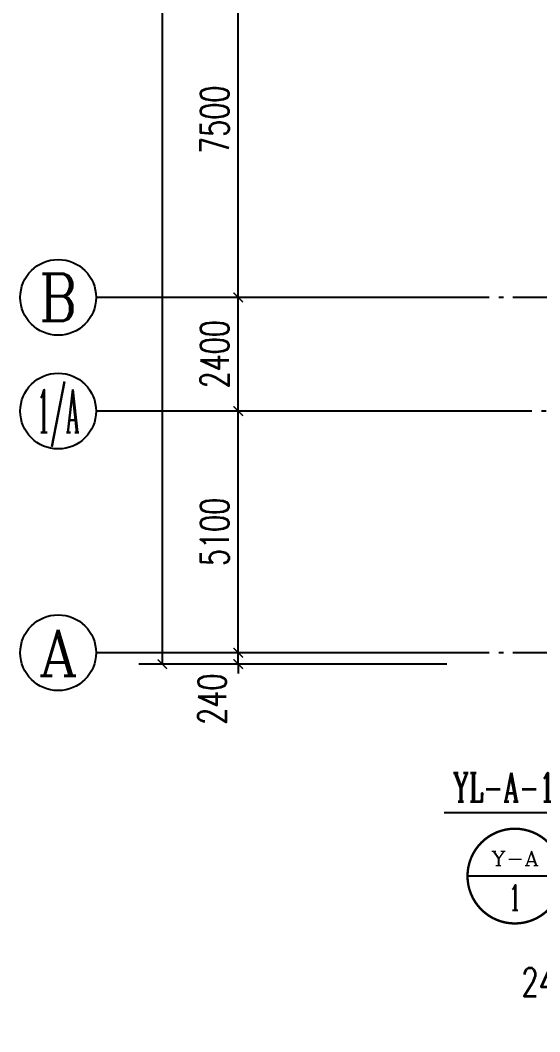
# Model space of a CAD drawing. Header units: millimetres. Extents: x 418304 to 847498, y 48187 to 111456.
# Drawn here: x 421460.05 to 421471.01, y 54441.25 to 54462.6 of the extents above; entities that cross this region are included whole.
import ezdxf
from ezdxf.enums import TextEntityAlignment as Align

# ---------------------------------------------------------------- set-up
doc = ezdxf.new("R2010")
doc.units = ezdxf.units.MM
doc.header["$LTSCALE"] = 1000
doc.linetypes.add('DOTE', pattern=[2.42, 2, -0.2, 0.02, -0.2])
for name, color, linetype in [('AXIS', 3, 'Continuous'), ('AXIS_TEXT', 7, 'Continuous'), ('DIM_消防', 3, 'Continuous'), ('DIM_雨水', 3, 'Continuous'), ('DOTE', 8, 'DOTE'), ('TWT_TEXT', 7, 'Continuous')]:
    doc.layers.add(name, color=color, linetype=linetype)
doc.styles.add('_TCH_AXIS', font='COMPLEX', dxfattribs={"bigfont": 'GBCBIG'})
doc.styles.add('_TCH_DIM_T3', font='SIMPLEX', dxfattribs={"width": 0.705882, "bigfont": 'GBCBIG'})
doc.styles.add('_TWT_CIRCLE', font='COMPLEX', dxfattribs={"width": 1.1, "height": 3, "bigfont": 'HZTXT'})
doc.styles.add('_TWT_SERIAL', font='COMPLEX', dxfattribs={"width": 0.8, "height": 3, "bigfont": 'HZTXT'})
doc.styles.add('COMPLEX', font='COMPLEX')
doc.dimstyles.new('_TCH_ARCH&&200', dxfattribs={"dimtxt": 595, "dimasz": 200, "dimexe": 500, "dimexo": 600, "dimgap": 200, "dimtad": 1, "dimdec": 0, "dimzin": 0, "dimdsep": 46, "dimtxsty": '_TCH_DIM_T3', "dimblk": 'ARCHTICK', "dimcen": 0.09, "dimclrt": 7, "dimazin": 2, "dimtfac": 1, "dimtdec": 0, "dimtix": 1, "dimtmove": 2, "dimatfit": 3, "dimfxl": 0, "dimtolj": 1, "dimtzin": 0, "dimarcsym": 0})

# ---------------------------------------------------------------- blocks, each defined once
blk = doc.blocks.new('_AXISO')
blk.add_circle((0, 0), 0.5)
at = {"layer": 'AXIS_TEXT', "style": 'COMPLEX', "width": 1.041667}
blk.add_attdef('A', text='', height=0.56, dxfattribs=at).set_placement((-0.25, -0.28), (0.25, -0.28), align=Align.FIT)
blk = doc.blocks.new('_ArchTick')
at = {"color": 0, "linetype": 'ByBlock', "const_width": 0.15}
blk.add_lwpolyline([(-0.5, -0.5), (0.5, 0.5)], dxfattribs=at)
blk = doc.blocks.new('*D103')
at = {"layer": 'AXIS', "color": 0, "lineweight": -2}
for p, q in [((436704, 68605), (436704, 63705)), ((436944, 68605), (436944, 63705)), ((436704, 64205), (436504, 64205)), ((436704, 64205), (436944, 64205)), ((436944, 64205), (437144, 64205))]:
    blk.add_line(p, q, dxfattribs=at)
at = {"layer": 'Defpoints', "color": 0}
for p in [(436704, 69205), (436944, 69205), (436944, 64205)]:
    blk.add_point(p, dxfattribs=at)
at = {"layer": 'AXIS', "color": 0, "lineweight": -2, "xscale": 200, "yscale": 200, "zscale": 200}
blk.add_blockref('_ArchTick', (436704, 64205), dxfattribs=at)
at = {"layer": 'AXIS', "color": 0, "lineweight": -2, "xscale": 200, "yscale": 200, "zscale": 200, "rotation": 180}
blk.add_blockref('_ArchTick', (436944, 64205), dxfattribs=at)
at = {"layer": 'AXIS', "color": 7, "insert": (435964, 64755), "char_height": 595, "attachment_point": 5, "style": '_TCH_DIM_T3'}
blk.add_mtext('\\A1;240', dxfattribs=at)
blk = doc.blocks.new('*D131')
at = {"layer": 'AXIS', "color": 0, "lineweight": -2}
for p, q in [((433844, 131945), (427344, 131945)), ((427844, 71465), (427844, 131945)), ((433844, 71465), (427344, 71465))]:
    blk.add_line(p, q, dxfattribs=at)
at = {"layer": 'Defpoints', "color": 0}
for p in [(427844, 131945), (434444, 131945), (434444, 71465)]:
    blk.add_point(p, dxfattribs=at)
at = {"layer": 'AXIS', "color": 0, "lineweight": -2, "xscale": 200, "yscale": 200, "zscale": 200}
for p, rotation in [((427844, 131945), 90), ((427844, 71465), 270)]:
    blk.add_blockref('_ArchTick', p, dxfattribs=dict(at, rotation=rotation))
at = {"layer": 'AXIS', "color": 7, "insert": (427346, 101705), "char_height": 595, "attachment_point": 5, "rotation": 90, "style": '_TCH_DIM_T3'}
blk.add_mtext('\\A1;60480', dxfattribs=at)
blk = doc.blocks.new('*D132')
at = {"layer": 'AXIS', "color": 0, "lineweight": -2}
for p, q in [((429444, 71705), (429444, 71905)), ((433844, 71705), (428944, 71705)), ((429444, 71465), (429444, 71705)), ((433844, 71465), (428944, 71465)), ((429444, 71465), (429444, 71265))]:
    blk.add_line(p, q, dxfattribs=at)
at = {"layer": 'Defpoints', "color": 0}
for p in [(429444, 71705), (434444, 71705), (434444, 71465)]:
    blk.add_point(p, dxfattribs=at)
at = {"layer": 'AXIS', "color": 0, "lineweight": -2, "xscale": 200, "yscale": 200, "zscale": 200}
for p, rotation in [((429444, 71705), 270), ((429444, 71465), 90)]:
    blk.add_blockref('_ArchTick', p, dxfattribs=dict(at, rotation=rotation))
at = {"layer": 'AXIS', "color": 7, "insert": (428894, 70725), "char_height": 595, "attachment_point": 5, "rotation": 90, "style": '_TCH_DIM_T3'}
blk.add_mtext('\\A1;240', dxfattribs=at)
blk = doc.blocks.new('*D133')
at = {"layer": 'AXIS', "color": 0, "lineweight": -2}
for p, q in [((433844, 76805), (428944, 76805)), ((429444, 71705), (429444, 76805)), ((433844, 71705), (428944, 71705))]:
    blk.add_line(p, q, dxfattribs=at)
at = {"layer": 'Defpoints', "color": 0}
for p in [(429444, 76805), (434444, 76805), (434444, 71705)]:
    blk.add_point(p, dxfattribs=at)
at = {"layer": 'AXIS', "color": 0, "lineweight": -2, "xscale": 200, "yscale": 200, "zscale": 200}
for p, rotation in [((429444, 76805), 90), ((429444, 71705), 270)]:
    blk.add_blockref('_ArchTick', p, dxfattribs=dict(at, rotation=rotation))
at = {"layer": 'AXIS', "color": 7, "insert": (428946, 74255), "char_height": 595, "attachment_point": 5, "rotation": 90, "style": '_TCH_DIM_T3'}
blk.add_mtext('\\A1;5100', dxfattribs=at)
blk = doc.blocks.new('*D134')
at = {"layer": 'AXIS', "color": 0, "lineweight": -2}
for p, q in [((433844, 79205), (428944, 79205)), ((429444, 76805), (429444, 79205)), ((433844, 76805), (428944, 76805))]:
    blk.add_line(p, q, dxfattribs=at)
at = {"layer": 'Defpoints', "color": 0}
for p in [(429444, 79205), (434444, 79205), (434444, 76805)]:
    blk.add_point(p, dxfattribs=at)
at = {"layer": 'AXIS', "color": 0, "lineweight": -2, "xscale": 200, "yscale": 200, "zscale": 200}
for p, rotation in [((429444, 79205), 90), ((429444, 76805), 270)]:
    blk.add_blockref('_ArchTick', p, dxfattribs=dict(at, rotation=rotation))
at = {"layer": 'AXIS', "color": 7, "insert": (428946, 78005), "char_height": 595, "attachment_point": 5, "rotation": 90, "style": '_TCH_DIM_T3'}
blk.add_mtext('\\A1;2400', dxfattribs=at)
blk = doc.blocks.new('*D135')
at = {"layer": 'AXIS', "color": 0, "lineweight": -2}
for p, q in [((433844, 86705), (428944, 86705)), ((429444, 79205), (429444, 86705)), ((433844, 79205), (428944, 79205))]:
    blk.add_line(p, q, dxfattribs=at)
at = {"layer": 'Defpoints', "color": 0}
for p in [(429444, 86705), (434444, 86705), (434444, 79205)]:
    blk.add_point(p, dxfattribs=at)
at = {"layer": 'AXIS', "color": 0, "lineweight": -2, "xscale": 200, "yscale": 200, "zscale": 200}
for p, rotation in [((429444, 86705), 90), ((429444, 79205), 270)]:
    blk.add_blockref('_ArchTick', p, dxfattribs=dict(at, rotation=rotation))
at = {"layer": 'AXIS', "color": 7, "insert": (428946, 82955), "char_height": 595, "attachment_point": 5, "rotation": 90, "style": '_TCH_DIM_T3'}
blk.add_mtext('\\A1;7500', dxfattribs=at)
blk = doc.blocks.new('242355')
at = {"layer": 'AXIS'}
for p, q in [((434443.6, 79205.3), (426443.6, 79205.3)), ((434443.6, 76805.3), (426443.6, 76805.3)), ((434443.6, 71705.3), (426443.6, 71705.3))]:
    blk.add_line(p, q, dxfattribs=at)
at = {"layer": 'DIM_消防'}
blk.add_line((436283.4, 66990.7), (434283.4, 66990.7), dxfattribs=at)
at = {"layer": 'DIM_消防', "const_width": 50}
blk.add_lwpolyline([(436283.4, 66990.7, 1), (434283.4, 66990.7, 1)], format="xyb", close=True, dxfattribs=at)
at = {"layer": 'DIM_雨水'}
blk.add_line((436278, 68327.2), (433789.8, 68327.2), dxfattribs=at)
at = {"layer": 'DOTE'}
for p, q in [((602243.6, 79205.3), (434443.6, 79205.3)), ((443143.6, 76805.3), (434443.6, 76805.3)), ((602243.6, 71705.3), (434443.6, 71705.3))]:
    blk.add_line(p, q, dxfattribs=at)
at = {"layer": 'AXIS'}
ref = blk.add_blockref('_AXISO', (425643.6, 79205.3), dxfattribs=dict(at, xscale=1600, yscale=1600, zscale=1600))
ref.add_attrib('A', 'B', dxfattribs={"layer": 'AXIS_TEXT', "ltscale": 0.5, "height": 994.9, "style": '_TCH_AXIS'}).set_placement((425240.9, 78707.9), (426046.3, 78707.9), align=Align.FIT)
ref = blk.add_blockref('_AXISO', (425643.6, 76805.3), dxfattribs=dict(at, xscale=1600, yscale=1600, zscale=1600))
ref.add_attrib('A', '1/A', dxfattribs={"layer": 'AXIS_TEXT', "ltscale": 0.5, "height": 905.1, "style": '_TCH_AXIS', "width": 0.381818}).set_placement((425191, 76352.8), (426096.1, 76352.8), align=Align.FIT)
ref = blk.add_blockref('_AXISO', (425643.6, 71705.3), dxfattribs=dict(at, xscale=1600, yscale=1600, zscale=1600))
ref.add_attrib('A', 'A', dxfattribs={"layer": 'AXIS_TEXT', "ltscale": 0.5, "height": 971.8, "style": '_TCH_AXIS'}).set_placement((425227.1, 71219.4), (426060.1, 71219.4), align=Align.FIT)
at = {"layer": 'DIM_消防', "color": 7, "style": '_TWT_CIRCLE'}
for s, height, p, p2 in [('Y-A', 296.03, (434779.4, 67217.7), (435787.3, 67217.7)), ('1', 533.3, (435157.7, 66273.8), (435409.1, 66273.8))]:
    blk.add_text(s, height=height, dxfattribs=at).set_placement(p, p2, align=Align.FIT)
at = {"layer": 'TWT_TEXT', "style": '_TWT_SERIAL', "width": 0.64}
blk.add_text('YL-A-1', height=600, dxfattribs=at).set_placement((433969.8, 68567.2))
at = {"layer": 'AXIS'}
for p1, p2, distance, text, picture, middle in [((434443.6, 71465.3), (434443.6, 131945.3), 6600, '60480', '*D131', (427346.1, 101705.3)), ((434443.6, 79205.3), (434443.6, 86705.3), 5000, '7500', '*D135', (428946.1, 82955.3)), ((434443.6, 76805.3), (434443.6, 79205.3), 5000, '2400', '*D134', (428946.1, 78005.3)), ((434443.6, 71705.3), (434443.6, 76805.3), 5000, '5100', '*D133', (428946.1, 74255.3))]:
    dim = blk.add_aligned_dim(p1=p1, p2=p2, distance=distance, text=text, dimstyle='_TCH_ARCH&&200', dxfattribs=at)
    dim.commit()
    dim.dimension.update_dxf_attribs({"geometry": picture, "text_midpoint": middle})
for base, p1, p2, angle, picture, middle in [((429443.6, 71705.3), (434443.6, 71465.3), (434443.6, 71705.3), 90, '*D132', (428893.6, 70725.3)), ((436943.6, 64205.3), (436703.6, 69205.3), (436943.6, 69205.3), 0, '*D103', (435963.6, 64755.3))]:
    dim = blk.add_linear_dim(base=base, p1=p1, p2=p2, angle=angle, text='240', dimstyle='_TCH_ARCH&&200', dxfattribs=at)
    dim.commit()
    dim.dimension.update_dxf_attribs({"geometry": picture, "text_midpoint": middle, "dimtype": 161})

msp = doc.modelspace()

# ---------------------------------------------------------------- block references
at = {"xscale": 0.001, "yscale": 0.001, "zscale": 0.001}
msp.add_blockref('242355', (421035.205, 54377.548, 3), dxfattribs=at)

doc.saveas('drawing.dxf')
